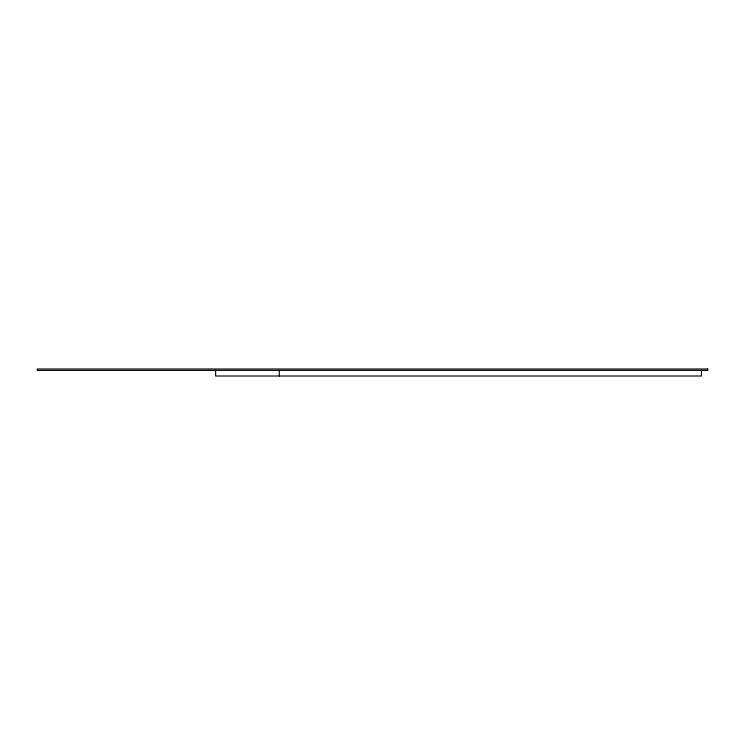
<?xml version="1.0" encoding="UTF-8"?>
<svg xmlns="http://www.w3.org/2000/svg" width="745" height="745" viewBox="0 0 745 745"><rect width="100%" height="100%" fill="white"/><g stroke="black" fill="none" stroke-linecap="round" stroke-linejoin="round"><path stroke-width="1.12" d="M701.483 370.423L701.483 376.011L215.631 376.011L215.631 370.423M279.291 370.423L279.291 376.011M707.75 368.989L37.25 368.989L37.25 370.386L707.75 370.386L707.75 368.989"/></g></svg>
